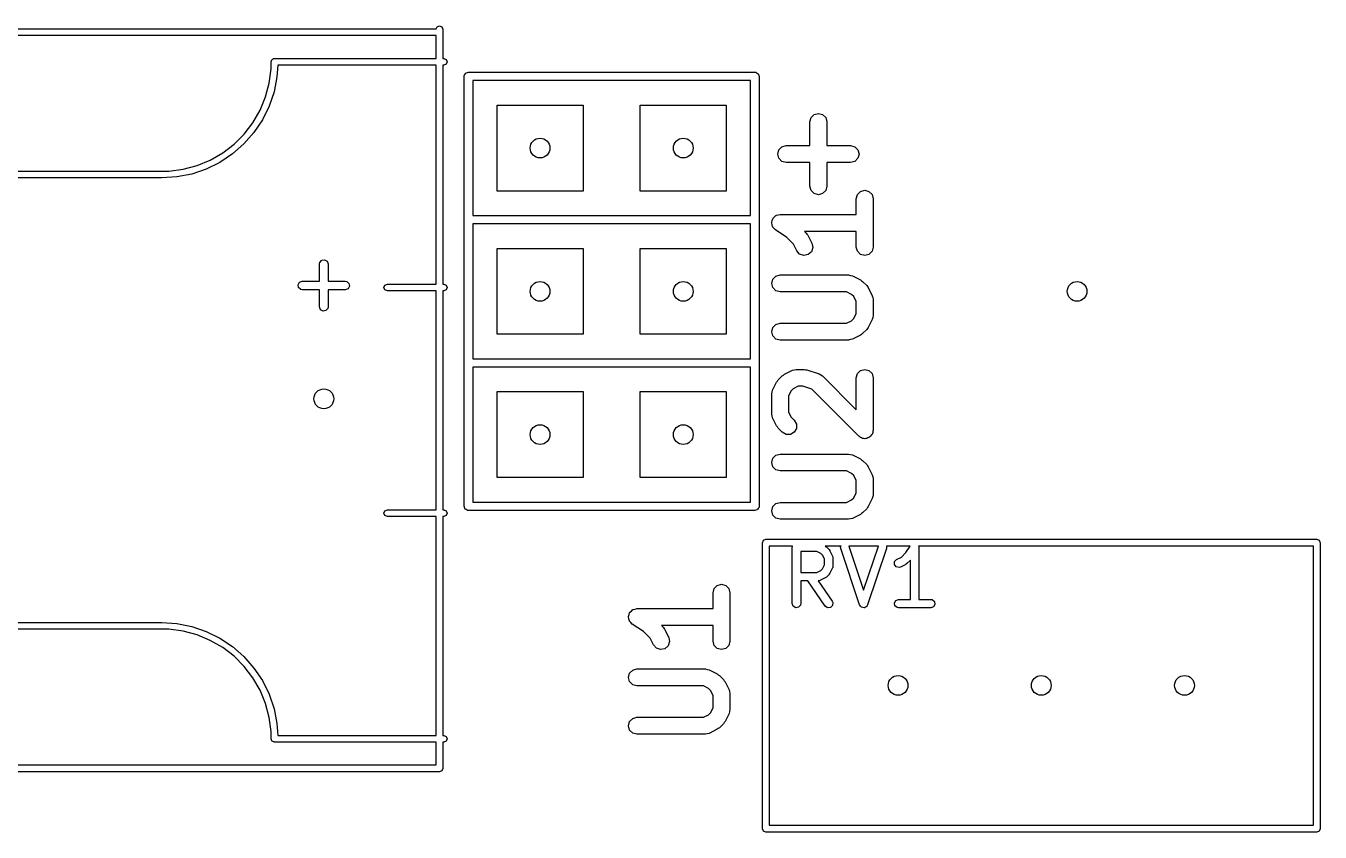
# Model space of a CAD drawing. Extents: x 0.02 to 2.37, y 0.01 to 1.59.
# Drawn here: x 1.466 to 2.37, y 1.023 to 1.585 of the extents above; entities that cross this region are included whole.
import ezdxf

# ---------------------------------------------------------------- set-up
doc = ezdxf.new("R2010")
doc.units = 0
doc.header["$MEASUREMENT"] = 0
doc.layers.add('BLACK', color=7, linetype='CONTINUOUS')

msp = doc.modelspace()

# ---------------------------------------------------------------- linework, layer by layer
at = {"layer": 'BLACK', "linetype": 'CONTINUOUS'}
for p, q in [((0.34747, 1.58327), (1.75253, 1.58327)), ((1.75253, 1.58327), (1.75305, 1.58454)), ((1.75305, 1.58454), (1.75472, 1.58524)), ((1.75472, 1.58524), (1.75639, 1.58454)), ((1.75639, 1.58454), (1.75709, 1.58287)), ((1.75709, 1.58287), (1.75709, 1.56258)), ((1.75236, 1.57854), (0.34764, 1.57854)), ((1.75236, 1.56258), (1.75236, 1.57854)), ((1.63596, 1.54529), (1.63727, 1.55521)), ((1.63727, 1.56022), (1.63772, 1.56161)), ((1.63727, 1.55521), (1.63727, 1.56022)), ((1.63772, 1.56161), (1.6379, 1.56174)), ((1.6379, 1.56174), (1.63796, 1.56189)), ((1.63796, 1.56189), (1.6383, 1.56203)), ((1.6383, 1.56203), (1.6389, 1.56247)), ((1.6389, 1.56247), (1.63935, 1.56247)), ((1.63935, 1.56247), (1.63963, 1.56258)), ((1.63963, 1.56258), (1.75236, 1.56258)), ((1.64184, 1.55786), (1.6413, 1.54963)), ((1.75236, 1.55786), (1.64184, 1.55786)), ((1.75236, 1.4051), (1.75236, 1.55786)), ((1.75709, 1.56258), (1.75774, 1.56258)), ((1.75774, 1.55786), (1.75709, 1.55786)), ((1.75709, 1.55786), (1.75709, 1.4051)), ((1.75774, 1.56258), (1.75941, 1.56189)), ((1.75941, 1.55855), (1.75774, 1.55786)), ((1.75941, 1.56189), (1.7601, 1.56022)), ((1.7601, 1.56022), (1.75941, 1.55855)), ((1.6413, 1.54963), (1.63923, 1.53923)), ((1.77205, 1.55), (1.77211, 1.55038)), ((1.77205, 1.45), (1.77205, 1.55)), ((1.77209, 1.55051), (1.77216, 1.55063)), ((1.77211, 1.55038), (1.77209, 1.55051)), ((1.77216, 1.55063), (1.77223, 1.55101)), ((1.77223, 1.55101), (1.77272, 1.5516)), ((1.77272, 1.5516), (1.7731, 1.55226)), ((1.7731, 1.55226), (1.77335, 1.55235)), ((1.77335, 1.55235), (1.77352, 1.55256)), ((1.77352, 1.55256), (1.77428, 1.55269)), ((1.77428, 1.55269), (1.775, 1.55295)), ((1.775, 1.55295), (1.975, 1.55295)), ((1.77795, 1.54705), (1.77795, 1.45295)), ((1.97205, 1.54705), (1.77795, 1.54705)), ((1.97205, 1.45295), (1.97205, 1.54705)), ((1.975, 1.55295), (1.97538, 1.55289)), ((1.97538, 1.55289), (1.97551, 1.55291)), ((1.97551, 1.55291), (1.97563, 1.55284)), ((1.97563, 1.55284), (1.97601, 1.55277)), ((1.97601, 1.55277), (1.9766, 1.55228)), ((1.9766, 1.55228), (1.97726, 1.5519)), ((1.97726, 1.5519), (1.97735, 1.55165)), ((1.97735, 1.55165), (1.97756, 1.55148)), ((1.97756, 1.55148), (1.97769, 1.55072)), ((1.97769, 1.55072), (1.97795, 1.55)), ((1.97795, 1.55), (1.97795, 1.45)), ((1.63337, 1.53562), (1.63596, 1.54529)), ((1.63923, 1.53923), (1.63582, 1.52918)), ((1.62954, 1.52637), (1.63337, 1.53562)), ((1.63582, 1.52918), (1.63113, 1.51967)), ((1.795, 1.47), (1.795, 1.53)), ((1.795, 1.53), (1.855, 1.53)), ((1.855, 1.53), (1.855, 1.47)), ((1.895, 1.47), (1.895, 1.53)), ((1.895, 1.53), (1.955, 1.53)), ((1.955, 1.53), (1.955, 1.47)), ((1.62453, 1.5177), (1.62954, 1.52637)), ((1.63113, 1.51967), (1.62523, 1.51085)), ((2.01342, 1.51829), (2.01421, 1.52124)), ((2.01342, 1.5017), (2.01342, 1.51829)), ((2.01421, 1.52124), (2.01638, 1.5234)), ((2.01638, 1.5234), (2.01933, 1.52419)), ((2.01933, 1.52419), (2.02228, 1.5234)), ((2.02228, 1.5234), (2.02444, 1.52124)), ((2.02444, 1.52124), (2.02523, 1.51829)), ((2.02523, 1.51829), (2.02523, 1.5017)), ((1.61136, 1.50267), (1.61844, 1.50975)), ((1.62523, 1.51085), (1.61824, 1.50287)), ((1.61844, 1.50975), (1.62453, 1.5177)), ((1.60341, 1.49658), (1.61136, 1.50267)), ((1.61824, 1.50287), (1.61026, 1.49588)), ((1.99172, 1.49874), (1.99388, 1.50091)), ((1.99388, 1.50091), (1.99683, 1.5017)), ((1.99683, 1.5017), (2.01342, 1.5017)), ((2.02523, 1.5017), (2.04183, 1.5017)), ((2.04183, 1.5017), (2.04478, 1.50091)), ((2.04478, 1.50091), (2.04694, 1.49874)), ((1.58549, 1.48774), (1.59474, 1.49157)), ((1.59474, 1.49157), (1.60341, 1.49658)), ((1.61026, 1.49588), (1.60144, 1.48998)), ((1.99093, 1.49579), (1.99172, 1.49874)), ((1.99172, 1.49284), (1.99093, 1.49579)), ((1.99388, 1.49068), (1.99172, 1.49284)), ((2.04694, 1.49284), (2.04478, 1.49068)), ((2.04694, 1.49874), (2.04773, 1.49579)), ((2.04773, 1.49579), (2.04694, 1.49284)), ((1.16719, 1.48384), (1.56089, 1.48384)), ((1.56089, 1.48384), (1.5659, 1.48384)), ((1.5659, 1.48384), (1.57582, 1.48515)), ((1.57582, 1.48515), (1.58549, 1.48774)), ((1.59193, 1.48529), (1.58188, 1.48188)), ((1.60144, 1.48998), (1.59193, 1.48529)), ((1.99683, 1.48989), (1.99388, 1.49068)), ((2.01342, 1.48989), (1.99683, 1.48989)), ((2.01342, 1.47329), (2.01342, 1.48989)), ((2.04183, 1.48989), (2.02523, 1.48989)), ((2.02523, 1.48989), (2.02523, 1.47329)), ((2.04478, 1.49068), (2.04183, 1.48989)), ((1.56089, 1.47912), (1.16719, 1.47912)), ((1.57148, 1.47981), (1.56089, 1.47912)), ((1.58188, 1.48188), (1.57148, 1.47981)), ((2.01421, 1.47034), (2.01342, 1.47329)), ((2.02523, 1.47329), (2.02444, 1.47034)), ((1.855, 1.47), (1.795, 1.47)), ((1.955, 1.47), (1.895, 1.47)), ((2.01638, 1.46818), (2.01421, 1.47034)), ((2.01933, 1.46739), (2.01638, 1.46818)), ((2.02228, 1.46818), (2.01933, 1.46739)), ((2.02444, 1.47034), (2.02228, 1.46818)), ((2.0458, 1.46463), (2.04659, 1.46758)), ((2.0458, 1.45366), (2.0458, 1.46463)), ((2.04659, 1.46758), (2.04875, 1.46975)), ((2.04875, 1.46975), (2.05171, 1.47054)), ((2.05171, 1.47054), (2.05466, 1.46975)), ((2.05466, 1.46975), (2.05682, 1.46758)), ((2.05682, 1.46758), (2.05761, 1.46463)), ((2.05761, 1.46463), (2.05761, 1.43089)), ((1.77205, 1.35), (1.77205, 1.45)), ((1.77795, 1.45295), (1.97205, 1.45295)), ((1.77795, 1.44705), (1.77795, 1.35295)), ((1.97205, 1.44705), (1.77795, 1.44705)), ((1.97205, 1.35295), (1.97205, 1.44705)), ((1.97795, 1.45), (1.97795, 1.35)), ((1.98675, 1.44776), (1.9868, 1.44795)), ((1.98709, 1.44646), (1.98675, 1.44776)), ((1.98676, 1.44814), (1.98719, 1.44941)), ((1.9868, 1.44795), (1.98676, 1.44814)), ((1.98736, 1.44514), (1.98709, 1.44646)), ((1.98719, 1.44941), (1.98754, 1.45071)), ((1.98754, 1.45071), (1.98767, 1.45085)), ((1.98767, 1.45085), (1.98774, 1.45103)), ((1.98774, 1.45103), (1.98875, 1.45192)), ((1.98875, 1.45192), (1.9897, 1.45287)), ((1.9897, 1.45287), (1.98989, 1.45292)), ((1.98989, 1.45292), (1.99003, 1.45305)), ((1.99003, 1.45305), (1.99135, 1.45332)), ((1.99135, 1.45332), (1.99265, 1.45366)), ((1.99265, 1.45366), (2.0458, 1.45366)), ((1.98749, 1.445), (1.98736, 1.44514)), ((1.98754, 1.44481), (1.98749, 1.445)), ((1.98849, 1.44386), (1.98754, 1.44481)), ((1.98937, 1.44285), (1.98849, 1.44386)), ((1.99732, 1.43755), (1.98937, 1.44285)), ((2.00186, 1.43301), (1.99732, 1.43755)), ((2.0458, 1.44185), (2.00972, 1.44185)), ((2.00972, 1.44185), (2.01089, 1.44069)), ((2.01089, 1.44069), (2.01136, 1.43986)), ((2.01136, 1.43986), (2.01199, 1.43915)), ((2.01199, 1.43915), (2.01481, 1.43353)), ((2.0458, 1.43089), (2.0458, 1.44185)), ((1.795, 1.37), (1.795, 1.43)), ((1.795, 1.43), (1.855, 1.43)), ((1.855, 1.43), (1.855, 1.37)), ((1.895, 1.37), (1.895, 1.43)), ((1.895, 1.43), (1.955, 1.43)), ((1.955, 1.43), (1.955, 1.37)), ((2.00424, 1.42825), (2.00186, 1.43301)), ((2.00627, 1.42596), (2.00424, 1.42825)), ((2.01542, 1.43053), (2.01445, 1.42763)), ((2.01481, 1.43353), (2.01542, 1.43053)), ((2.04659, 1.42793), (2.0458, 1.43089)), ((2.04875, 1.42577), (2.04659, 1.42793)), ((2.05682, 1.42793), (2.05466, 1.42577)), ((2.05761, 1.43089), (2.05682, 1.42793)), ((1.67105, 1.41909), (1.67123, 1.4201)), ((1.67105, 1.40704), (1.67105, 1.41909)), ((1.67123, 1.4201), (1.67252, 1.42165)), ((1.67252, 1.42165), (1.67451, 1.422)), ((1.67451, 1.422), (1.67626, 1.42099)), ((1.67626, 1.42099), (1.67695, 1.41909)), ((1.67695, 1.41909), (1.67695, 1.40704)), ((2.00917, 1.42499), (2.00627, 1.42596)), ((2.01216, 1.4256), (2.00917, 1.42499)), ((2.01445, 1.42763), (2.01216, 1.4256)), ((2.05171, 1.42498), (2.04875, 1.42577)), ((2.05466, 1.42577), (2.05171, 1.42498)), ((1.98754, 1.40853), (1.9897, 1.41069)), ((1.9897, 1.41069), (1.99265, 1.41148)), ((1.99265, 1.41148), (2.04046, 1.41148)), ((2.04046, 1.41148), (2.04177, 1.41113)), ((2.04177, 1.41113), (2.0431, 1.41086)), ((2.0431, 1.41086), (2.04872, 1.40805)), ((1.65609, 1.4046), (1.6571, 1.40635)), ((1.65644, 1.40262), (1.65609, 1.4046)), ((1.65799, 1.40132), (1.65644, 1.40262)), ((1.6571, 1.40635), (1.659, 1.40704)), ((1.659, 1.40114), (1.65799, 1.40132)), ((1.659, 1.40704), (1.67105, 1.40704)), ((1.67105, 1.40114), (1.659, 1.40114)), ((1.67105, 1.38909), (1.67105, 1.40114)), ((1.67695, 1.40704), (1.689, 1.40704)), ((1.689, 1.40114), (1.67695, 1.40114)), ((1.67695, 1.40114), (1.67695, 1.38909)), ((1.689, 1.40704), (1.69001, 1.40687)), ((1.6909, 1.40183), (1.689, 1.40114)), ((1.69001, 1.40687), (1.69156, 1.40557)), ((1.69191, 1.40358), (1.6909, 1.40183)), ((1.69156, 1.40557), (1.69191, 1.40358)), ((1.71601, 1.40274), (1.7167, 1.40441)), ((1.7167, 1.40107), (1.71601, 1.40274)), ((1.7167, 1.40441), (1.71837, 1.4051)), ((1.71837, 1.40038), (1.7167, 1.40107)), ((1.71837, 1.4051), (1.75236, 1.4051)), ((1.75709, 1.4051), (1.75774, 1.4051)), ((1.75774, 1.4051), (1.75941, 1.40441)), ((1.75941, 1.40107), (1.75774, 1.40038)), ((1.75941, 1.40441), (1.7601, 1.40274)), ((1.7601, 1.40274), (1.75941, 1.40107)), ((1.98675, 1.40558), (1.98754, 1.40853)), ((1.98754, 1.40262), (1.98675, 1.40558)), ((1.9897, 1.40046), (1.98754, 1.40262)), ((2.04872, 1.40805), (2.04943, 1.40742)), ((2.04943, 1.40742), (2.05026, 1.40694)), ((2.05026, 1.40694), (2.05307, 1.40413)), ((2.05307, 1.40413), (2.05354, 1.40331)), ((2.05354, 1.40331), (2.05418, 1.40259)), ((2.05418, 1.40259), (2.05699, 1.39697)), ((1.75236, 1.40038), (1.71837, 1.40038)), ((1.75236, 1.24762), (1.75236, 1.40038)), ((1.75774, 1.40038), (1.75709, 1.40038)), ((1.75709, 1.40038), (1.75709, 1.24762)), ((1.99265, 1.39967), (1.9897, 1.40046)), ((2.03906, 1.39967), (1.99265, 1.39967)), ((2.04258, 1.39791), (2.03906, 1.39967)), ((2.04404, 1.39645), (2.04258, 1.39791)), ((2.0458, 1.39293), (2.04404, 1.39645)), ((2.0458, 1.38447), (2.0458, 1.39293)), ((2.05699, 1.39697), (2.05726, 1.39564)), ((2.05726, 1.39564), (2.05761, 1.39433)), ((2.05761, 1.39433), (2.05761, 1.38308)), ((1.67174, 1.3872), (1.67105, 1.38909)), ((1.67349, 1.38619), (1.67174, 1.3872)), ((1.67548, 1.38654), (1.67349, 1.38619)), ((1.67677, 1.38808), (1.67548, 1.38654)), ((1.67695, 1.38909), (1.67677, 1.38808)), ((2.04404, 1.38095), (2.0458, 1.38447)), ((2.05761, 1.38308), (2.05726, 1.38177)), ((1.98675, 1.37183), (1.98754, 1.37478)), ((1.98754, 1.37478), (1.9897, 1.37695)), ((1.9897, 1.37695), (1.99265, 1.37774)), ((1.99265, 1.37774), (2.03906, 1.37774)), ((2.03906, 1.37774), (2.04258, 1.3795)), ((2.04258, 1.3795), (2.04404, 1.38095)), ((2.05354, 1.3741), (2.05307, 1.37328)), ((2.05418, 1.37481), (2.05354, 1.3741)), ((2.05699, 1.38044), (2.05418, 1.37481)), ((2.05726, 1.38177), (2.05699, 1.38044)), ((1.855, 1.37), (1.795, 1.37)), ((1.955, 1.37), (1.895, 1.37)), ((1.98754, 1.36888), (1.98675, 1.37183)), ((1.9897, 1.36672), (1.98754, 1.36888)), ((1.99265, 1.36593), (1.9897, 1.36672)), ((2.04046, 1.36593), (1.99265, 1.36593)), ((2.04177, 1.36628), (2.04046, 1.36593)), ((2.0431, 1.36655), (2.04177, 1.36628)), ((2.04872, 1.36936), (2.0431, 1.36655)), ((2.04943, 1.36999), (2.04872, 1.36936)), ((2.05026, 1.37047), (2.04943, 1.36999)), ((2.05307, 1.37328), (2.05026, 1.37047)), ((1.77205, 1.25), (1.77205, 1.35)), ((1.77795, 1.35295), (1.97205, 1.35295)), ((1.77795, 1.34705), (1.77795, 1.25295)), ((1.97205, 1.34705), (1.77795, 1.34705)), ((1.97205, 1.25295), (1.97205, 1.34705)), ((1.97795, 1.35), (1.97795, 1.25)), ((1.99081, 1.33736), (1.99129, 1.33818)), ((1.99129, 1.33818), (1.9941, 1.341)), ((1.9941, 1.341), (1.99492, 1.34147)), ((1.99492, 1.34147), (1.99563, 1.3421)), ((1.99563, 1.3421), (2.00126, 1.34491)), ((2.00126, 1.34491), (2.00259, 1.34519)), ((2.00259, 1.34519), (2.0039, 1.34554)), ((2.0039, 1.34554), (2.00952, 1.34554)), ((2.00952, 1.34554), (2.01044, 1.34529)), ((2.01044, 1.34529), (2.01139, 1.34523)), ((2.01139, 1.34523), (2.01983, 1.34242)), ((2.01983, 1.34242), (2.02096, 1.34167)), ((2.02096, 1.34167), (2.02214, 1.341)), ((2.02214, 1.341), (2.0458, 1.31733)), ((2.0458, 1.33963), (2.04659, 1.34258)), ((2.0458, 1.31733), (2.0458, 1.33963)), ((2.04659, 1.34258), (2.04875, 1.34475)), ((2.04875, 1.34475), (2.05171, 1.34554)), ((2.05171, 1.34554), (2.05466, 1.34475)), ((2.05466, 1.34475), (2.05682, 1.34258)), ((2.05682, 1.34258), (2.05761, 1.33963)), ((2.05761, 1.33963), (2.05761, 1.30307)), ((1.795, 1.27), (1.795, 1.33)), ((1.795, 1.33), (1.855, 1.33)), ((1.855, 1.33), (1.855, 1.27)), ((1.895, 1.27), (1.895, 1.33)), ((1.895, 1.33), (1.955, 1.33)), ((1.955, 1.33), (1.955, 1.27)), ((1.98675, 1.32838), (1.9871, 1.32969)), ((1.9871, 1.32969), (1.98737, 1.33102)), ((1.98737, 1.33102), (1.99018, 1.33665)), ((1.99018, 1.33665), (1.99081, 1.33736)), ((2.00032, 1.33051), (1.99856, 1.32699)), ((2.00177, 1.33197), (2.00032, 1.33051)), ((2.00529, 1.33373), (2.00177, 1.33197)), ((2.00857, 1.33373), (2.00529, 1.33373)), ((2.01477, 1.33166), (2.00857, 1.33373)), ((2.04753, 1.2989), (2.01477, 1.33166)), ((1.98675, 1.31432), (1.98675, 1.32838)), ((1.99856, 1.32699), (1.99856, 1.31572)), ((1.9871, 1.31301), (1.98675, 1.31432)), ((1.98737, 1.31168), (1.9871, 1.31301)), ((1.99018, 1.30606), (1.98737, 1.31168)), ((1.99856, 1.31572), (2.00032, 1.3122)), ((2.00032, 1.3122), (2.00245, 1.31006)), ((1.99081, 1.30535), (1.99018, 1.30606)), ((1.99129, 1.30452), (1.99081, 1.30535)), ((1.9941, 1.30171), (1.99129, 1.30452)), ((1.99675, 1.30018), (1.9941, 1.30171)), ((2.00245, 1.30171), (1.9998, 1.30018)), ((2.00245, 1.31006), (2.00398, 1.30741)), ((2.00398, 1.30436), (2.00245, 1.30171)), ((2.00398, 1.30741), (2.00398, 1.30436)), ((2.05741, 1.30155), (2.05702, 1.30087)), ((2.05761, 1.30307), (2.05741, 1.30232)), ((2.05741, 1.30232), (2.05741, 1.30155)), ((1.9998, 1.30018), (1.99675, 1.30018)), ((2.0482, 1.29851), (2.04753, 1.2989)), ((2.04875, 1.29796), (2.0482, 1.29851)), ((2.0495, 1.29776), (2.04875, 1.29796)), ((2.05018, 1.29737), (2.0495, 1.29776)), ((2.05095, 1.29737), (2.05018, 1.29737)), ((2.05171, 1.29717), (2.05095, 1.29737)), ((2.05246, 1.29737), (2.05171, 1.29717)), ((2.05323, 1.29737), (2.05246, 1.29737)), ((2.05391, 1.29776), (2.05323, 1.29737)), ((2.05466, 1.29796), (2.05391, 1.29776)), ((2.05521, 1.29851), (2.05466, 1.29796)), ((2.05588, 1.2989), (2.05521, 1.29851)), ((2.05627, 1.29957), (2.05588, 1.2989)), ((2.05682, 1.30012), (2.05627, 1.29957)), ((2.05702, 1.30087), (2.05682, 1.30012)), ((1.98675, 1.28058), (1.98754, 1.28353)), ((1.98754, 1.28353), (1.9897, 1.28569)), ((1.9897, 1.28569), (1.99265, 1.28648)), ((1.99265, 1.28648), (2.04046, 1.28648)), ((2.04046, 1.28648), (2.04177, 1.28613)), ((2.04177, 1.28613), (2.0431, 1.28586)), ((2.0431, 1.28586), (2.04872, 1.28305)), ((1.98754, 1.27762), (1.98675, 1.28058)), ((1.9897, 1.27546), (1.98754, 1.27762)), ((1.99265, 1.27467), (1.9897, 1.27546)), ((2.03906, 1.27467), (1.99265, 1.27467)), ((2.04258, 1.27291), (2.03906, 1.27467)), ((2.04872, 1.28305), (2.04943, 1.28242)), ((2.04943, 1.28242), (2.05026, 1.28194)), ((2.05026, 1.28194), (2.05307, 1.27913)), ((2.05307, 1.27913), (2.05354, 1.27831)), ((2.05354, 1.27831), (2.05418, 1.27759)), ((2.05418, 1.27759), (2.05699, 1.27197)), ((1.855, 1.27), (1.795, 1.27)), ((1.955, 1.27), (1.895, 1.27)), ((2.04404, 1.27145), (2.04258, 1.27291)), ((2.0458, 1.26793), (2.04404, 1.27145)), ((2.0458, 1.25947), (2.0458, 1.26793)), ((2.05699, 1.27197), (2.05726, 1.27064)), ((2.05726, 1.27064), (2.05761, 1.26933)), ((2.05761, 1.26933), (2.05761, 1.25808)), ((2.04404, 1.25595), (2.0458, 1.25947)), ((2.05726, 1.25677), (2.05699, 1.25544)), ((2.05761, 1.25808), (2.05726, 1.25677)), ((1.7167, 1.24693), (1.71837, 1.24762)), ((1.71837, 1.24762), (1.75236, 1.24762)), ((1.75709, 1.24762), (1.75774, 1.24762)), ((1.75774, 1.24762), (1.75941, 1.24693)), ((1.77231, 1.24928), (1.77205, 1.25)), ((1.77244, 1.24852), (1.77231, 1.24928)), ((1.77265, 1.24835), (1.77244, 1.24852)), ((1.77274, 1.2481), (1.77265, 1.24835)), ((1.7734, 1.24772), (1.77274, 1.2481)), ((1.77399, 1.24723), (1.7734, 1.24772)), ((1.77437, 1.24716), (1.77399, 1.24723)), ((1.77449, 1.24709), (1.77437, 1.24716)), ((1.77795, 1.25295), (1.97205, 1.25295)), ((1.97572, 1.24731), (1.975, 1.24705)), ((1.97648, 1.24744), (1.97572, 1.24731)), ((1.97665, 1.24765), (1.97648, 1.24744)), ((1.9769, 1.24774), (1.97665, 1.24765)), ((1.97728, 1.2484), (1.9769, 1.24774)), ((1.97777, 1.24899), (1.97728, 1.2484)), ((1.97784, 1.24937), (1.97777, 1.24899)), ((1.97791, 1.24949), (1.97784, 1.24937)), ((1.97795, 1.25), (1.97789, 1.24962)), ((1.97789, 1.24962), (1.97791, 1.24949)), ((1.98675, 1.24683), (1.98754, 1.24978)), ((1.98754, 1.24978), (1.9897, 1.25195)), ((1.9897, 1.25195), (1.99265, 1.25274)), ((1.99265, 1.25274), (2.03906, 1.25274)), ((2.03906, 1.25274), (2.04258, 1.2545)), ((2.04258, 1.2545), (2.04404, 1.25595)), ((2.05307, 1.24828), (2.05026, 1.24547)), ((2.05354, 1.2491), (2.05307, 1.24828)), ((2.05418, 1.24981), (2.05354, 1.2491)), ((2.05699, 1.25544), (2.05418, 1.24981)), ((1.71601, 1.24526), (1.7167, 1.24693)), ((1.7167, 1.24359), (1.71601, 1.24526)), ((1.71837, 1.2429), (1.7167, 1.24359)), ((1.75236, 1.2429), (1.71837, 1.2429)), ((1.75236, 1.09014), (1.75236, 1.2429)), ((1.75774, 1.2429), (1.75709, 1.2429)), ((1.75709, 1.2429), (1.75709, 1.09014)), ((1.75941, 1.24359), (1.75774, 1.2429)), ((1.75941, 1.24693), (1.7601, 1.24526)), ((1.7601, 1.24526), (1.75941, 1.24359)), ((1.77462, 1.24711), (1.77449, 1.24709)), ((1.775, 1.24705), (1.77462, 1.24711)), ((1.975, 1.24705), (1.775, 1.24705)), ((1.98754, 1.24388), (1.98675, 1.24683)), ((1.9897, 1.24172), (1.98754, 1.24388)), ((1.99265, 1.24093), (1.9897, 1.24172)), ((2.04046, 1.24093), (1.99265, 1.24093)), ((2.04177, 1.24128), (2.04046, 1.24093)), ((2.0431, 1.24155), (2.04177, 1.24128)), ((2.04872, 1.24436), (2.0431, 1.24155)), ((2.04943, 1.24499), (2.04872, 1.24436)), ((2.05026, 1.24547), (2.04943, 1.24499)), ((1.98031, 1.22461), (1.98101, 1.22628)), ((1.98031, 1.025), (1.98031, 1.22461)), ((1.98101, 1.22628), (1.98268, 1.22697)), ((1.98268, 1.22697), (2.36732, 1.22697)), ((2.00125, 1.22224), (1.98504, 1.22224)), ((1.98504, 1.22224), (1.98504, 1.02736)), ((2.00112, 1.22146), (2.00118, 1.22185)), ((2.00112, 1.18209), (2.00112, 1.22146)), ((2.00116, 1.22198), (2.00123, 1.22209)), ((2.00118, 1.22185), (2.00116, 1.22198)), ((2.00123, 1.22209), (2.00125, 1.22224)), ((2.03514, 1.22224), (2.02411, 1.22224)), ((2.02411, 1.22224), (2.02414, 1.22223)), ((2.02414, 1.22223), (2.02485, 1.2217)), ((2.02485, 1.2217), (2.0249, 1.22168)), ((2.0249, 1.22168), (2.02678, 1.2198)), ((2.03486, 1.22154), (2.03514, 1.22224)), ((2.03501, 1.22053), (2.03486, 1.22154)), ((2.04814, 1.18116), (2.03501, 1.22053)), ((2.04067, 1.22224), (2.05094, 1.19143)), ((2.06121, 1.22224), (2.04067, 1.22224)), ((2.05094, 1.19143), (2.06121, 1.22224)), ((2.06686, 1.22053), (2.05374, 1.18116)), ((2.08353, 1.22224), (2.06682, 1.22224)), ((2.06682, 1.22224), (2.06686, 1.22053)), ((2.08051, 1.21772), (2.08353, 1.22224)), ((2.08927, 1.22224), (2.08949, 1.22179)), ((2.36496, 1.22224), (2.08927, 1.22224)), ((2.08949, 1.22179), (2.08945, 1.22162)), ((2.08945, 1.22162), (2.08951, 1.22146)), ((2.08951, 1.22146), (2.08951, 1.18505)), ((2.36496, 1.02736), (2.36496, 1.22224)), ((2.36732, 1.22697), (2.36899, 1.22628)), ((2.36899, 1.22628), (2.36969, 1.22461)), ((2.36969, 1.22461), (2.36969, 1.025)), ((2.01837, 1.21851), (2.00702, 1.21851)), ((2.00702, 1.21851), (2.00702, 1.20379)), ((2.02107, 1.21716), (2.01837, 1.21851)), ((2.02226, 1.21597), (2.02107, 1.21716)), ((2.02361, 1.21327), (2.02226, 1.21597)), ((2.02361, 1.20904), (2.02361, 1.21327)), ((2.02678, 1.2198), (2.02728, 1.21908)), ((2.02728, 1.21908), (2.02733, 1.21903)), ((2.02733, 1.21903), (2.02921, 1.21529)), ((2.02921, 1.21529), (2.0295, 1.2143)), ((2.0295, 1.2143), (2.02946, 1.21413)), ((2.02946, 1.21413), (2.02952, 1.21396)), ((2.02952, 1.21396), (2.02952, 1.20834)), ((2.07248, 1.20937), (2.0726, 1.21139)), ((2.0726, 1.21139), (2.07399, 1.21286)), ((2.07399, 1.21286), (2.07731, 1.21452)), ((2.07731, 1.21452), (2.08051, 1.21772)), ((2.08361, 1.21246), (2.08115, 1.21)), ((2.08361, 1.18505), (2.08361, 1.21246)), ((2.00702, 1.20379), (2.01837, 1.20379)), ((2.01837, 1.20379), (2.02107, 1.20514)), ((2.02107, 1.20514), (2.02226, 1.20634)), ((2.02226, 1.20634), (2.02361, 1.20904)), ((2.02678, 1.2025), (2.0249, 1.20063)), ((2.02681, 1.20256), (2.02678, 1.2025)), ((2.02733, 1.20327), (2.02681, 1.20256)), ((2.02921, 1.20702), (2.02733, 1.20327)), ((2.02923, 1.2072), (2.02921, 1.20702)), ((2.02934, 1.20733), (2.02923, 1.2072)), ((2.02952, 1.20834), (2.02934, 1.20733)), ((2.07368, 1.20775), (2.07248, 1.20937)), ((2.07565, 1.20728), (2.07368, 1.20775)), ((2.07663, 1.20757), (2.07565, 1.20728)), ((2.08038, 1.20945), (2.07663, 1.20757)), ((2.08042, 1.2095), (2.08038, 1.20945)), ((2.08115, 1.21), (2.08042, 1.2095)), ((1.94659, 1.19258), (1.94875, 1.19475)), ((1.94875, 1.19475), (1.95171, 1.19554)), ((1.95171, 1.19554), (1.95466, 1.19475)), ((1.95466, 1.19475), (1.95682, 1.19258)), ((2.0119, 1.19789), (2.00702, 1.19789)), ((2.00702, 1.19789), (2.00702, 1.18209)), ((2.02415, 1.1804), (2.0119, 1.19789)), ((2.01923, 1.19795), (2.0191, 1.1979)), ((2.0191, 1.1979), (2.02898, 1.18379)), ((2.0194, 1.19791), (2.01923, 1.19795)), ((2.02039, 1.1982), (2.0194, 1.19791)), ((2.02414, 1.20008), (2.02039, 1.1982)), ((2.02418, 1.20012), (2.02414, 1.20008)), ((2.0249, 1.20063), (2.02418, 1.20012)), ((1.9458, 1.18963), (1.94659, 1.19258)), ((1.9458, 1.17866), (1.9458, 1.18963)), ((1.95682, 1.19258), (1.95761, 1.18963)), ((1.95761, 1.18963), (1.95761, 1.15589)), ((2.0724, 1.18261), (2.07341, 1.18436)), ((2.07341, 1.18436), (2.07531, 1.18505)), ((2.07531, 1.18505), (2.08361, 1.18505)), ((2.08951, 1.18505), (2.09781, 1.18505)), ((2.09781, 1.18505), (2.09882, 1.18487)), ((2.09882, 1.18487), (2.10036, 1.18357)), ((1.88719, 1.17441), (1.88754, 1.17571)), ((1.88754, 1.17571), (1.88767, 1.17585)), ((1.88767, 1.17585), (1.88774, 1.17603)), ((1.88774, 1.17603), (1.88875, 1.17692)), ((1.88875, 1.17692), (1.8897, 1.17787)), ((1.8897, 1.17787), (1.88989, 1.17792)), ((1.88989, 1.17792), (1.89003, 1.17805)), ((1.89003, 1.17805), (1.89135, 1.17832)), ((1.89135, 1.17832), (1.89265, 1.17866)), ((1.89265, 1.17866), (1.9458, 1.17866)), ((2.00181, 1.1802), (2.00112, 1.18209)), ((2.00356, 1.17919), (2.00181, 1.1802)), ((2.00554, 1.17954), (2.00356, 1.17919)), ((2.00684, 1.18108), (2.00554, 1.17954)), ((2.00702, 1.18209), (2.00684, 1.18108)), ((2.0258, 1.17924), (2.02415, 1.1804)), ((2.02781, 1.17942), (2.0258, 1.17924)), ((2.02924, 1.18085), (2.02781, 1.17942)), ((2.02898, 1.18379), (2.02942, 1.18286)), ((2.02942, 1.18286), (2.02924, 1.18085)), ((2.04819, 1.18109), (2.04814, 1.18116)), ((2.04819, 1.18101), (2.04819, 1.18109)), ((2.04881, 1.18031), (2.04819, 1.18101)), ((2.04939, 1.17958), (2.04881, 1.18031)), ((2.04947, 1.17956), (2.04939, 1.17958)), ((2.04953, 1.1795), (2.04947, 1.17956)), ((2.05046, 1.17936), (2.04953, 1.1795)), ((2.05137, 1.17917), (2.05046, 1.17936)), ((2.05145, 1.17921), (2.05137, 1.17917)), ((2.05153, 1.1792), (2.05145, 1.17921)), ((2.05233, 1.17969), (2.05153, 1.1792)), ((2.05315, 1.18013), (2.05233, 1.17969)), ((2.05318, 1.18021), (2.05315, 1.18013)), ((2.05325, 1.18026), (2.05318, 1.18021)), ((2.05374, 1.18116), (2.05325, 1.18026)), ((2.07275, 1.18062), (2.0724, 1.18261)), ((2.0743, 1.17932), (2.07275, 1.18062)), ((2.07531, 1.17914), (2.0743, 1.17932)), ((2.09781, 1.17914), (2.07531, 1.17914)), ((2.0997, 1.17983), (2.09781, 1.17914)), ((2.10071, 1.18158), (2.0997, 1.17983)), ((2.10036, 1.18357), (2.10071, 1.18158)), ((1.16719, 1.16888), (1.56089, 1.16888)), ((1.56089, 1.16888), (1.57148, 1.16819)), ((1.57148, 1.16819), (1.58188, 1.16612)), ((1.58188, 1.16612), (1.59193, 1.16271)), ((1.88675, 1.17276), (1.8868, 1.17295)), ((1.88709, 1.17146), (1.88675, 1.17276)), ((1.88676, 1.17314), (1.88719, 1.17441)), ((1.8868, 1.17295), (1.88676, 1.17314)), ((1.88736, 1.17014), (1.88709, 1.17146)), ((1.88749, 1.16999), (1.88736, 1.17014)), ((1.88754, 1.16981), (1.88749, 1.16999)), ((1.88849, 1.16886), (1.88754, 1.16981)), ((1.88937, 1.16785), (1.88849, 1.16886)), ((1.89732, 1.16255), (1.88937, 1.16785)), ((1.9458, 1.16685), (1.90972, 1.16685)), ((1.90972, 1.16685), (1.91089, 1.16569)), ((1.9458, 1.15589), (1.9458, 1.16685)), ((1.56089, 1.16416), (1.16719, 1.16416)), ((1.5659, 1.16416), (1.56089, 1.16416)), ((1.57582, 1.16285), (1.5659, 1.16416)), ((1.58549, 1.16026), (1.57582, 1.16285)), ((1.59474, 1.15643), (1.58549, 1.16026)), ((1.59193, 1.16271), (1.60144, 1.15802)), ((1.60144, 1.15802), (1.61026, 1.15212)), ((1.90186, 1.15801), (1.89732, 1.16255)), ((1.90424, 1.15325), (1.90186, 1.15801)), ((1.91089, 1.16569), (1.91136, 1.16486)), ((1.91136, 1.16486), (1.91199, 1.16415)), ((1.91199, 1.16415), (1.91481, 1.15853)), ((1.91481, 1.15853), (1.91542, 1.15553)), ((1.60341, 1.15142), (1.59474, 1.15643)), ((1.61136, 1.14533), (1.60341, 1.15142)), ((1.61026, 1.15212), (1.61824, 1.14513)), ((1.90627, 1.15096), (1.90424, 1.15325)), ((1.90917, 1.14999), (1.90627, 1.15096)), ((1.91216, 1.1506), (1.90917, 1.14999)), ((1.91445, 1.15263), (1.91216, 1.1506)), ((1.91542, 1.15553), (1.91445, 1.15263)), ((1.94659, 1.15293), (1.9458, 1.15589)), ((1.94875, 1.15077), (1.94659, 1.15293)), ((1.95171, 1.14998), (1.94875, 1.15077)), ((1.95466, 1.15077), (1.95171, 1.14998)), ((1.95682, 1.15293), (1.95466, 1.15077)), ((1.95761, 1.15589), (1.95682, 1.15293)), ((1.61844, 1.13825), (1.61136, 1.14533)), ((1.61824, 1.14513), (1.62523, 1.13715)), ((1.62453, 1.1303), (1.61844, 1.13825)), ((1.62954, 1.12163), (1.62453, 1.1303)), ((1.62523, 1.13715), (1.63113, 1.12833)), ((1.88675, 1.13058), (1.88754, 1.13353)), ((1.88754, 1.12762), (1.88675, 1.13058)), ((1.88754, 1.13353), (1.8897, 1.13569)), ((1.8897, 1.13569), (1.89265, 1.13648)), ((1.89265, 1.13648), (1.94046, 1.13648)), ((1.94046, 1.13648), (1.94177, 1.13613)), ((1.94177, 1.13613), (1.9431, 1.13586)), ((1.9431, 1.13586), (1.94872, 1.13305)), ((1.94872, 1.13305), (1.94943, 1.13242)), ((1.94943, 1.13242), (1.95026, 1.13194)), ((1.95026, 1.13194), (1.95307, 1.12913)), ((1.63337, 1.11238), (1.62954, 1.12163)), ((1.63113, 1.12833), (1.63582, 1.11882)), ((1.8897, 1.12546), (1.88754, 1.12762)), ((1.89265, 1.12467), (1.8897, 1.12546)), ((1.93906, 1.12467), (1.89265, 1.12467)), ((1.94258, 1.12291), (1.93906, 1.12467)), ((1.94404, 1.12145), (1.94258, 1.12291)), ((1.9458, 1.11793), (1.94404, 1.12145)), ((1.95307, 1.12913), (1.95354, 1.1283)), ((1.95354, 1.1283), (1.95418, 1.12759)), ((1.95418, 1.12759), (1.95699, 1.12197)), ((1.95699, 1.12197), (1.95726, 1.12064)), ((1.95726, 1.12064), (1.95761, 1.11933)), ((1.63596, 1.10271), (1.63337, 1.11238)), ((1.63582, 1.11882), (1.63923, 1.10877)), ((1.9458, 1.10947), (1.9458, 1.11793)), ((1.95761, 1.11933), (1.95761, 1.10808)), ((1.63727, 1.09279), (1.63596, 1.10271)), ((1.63923, 1.10877), (1.6413, 1.09837)), ((1.8897, 1.10195), (1.89265, 1.10274)), ((1.89265, 1.10274), (1.93906, 1.10274)), ((1.93906, 1.10274), (1.94258, 1.1045)), ((1.94258, 1.1045), (1.94404, 1.10595)), ((1.94404, 1.10595), (1.9458, 1.10947)), ((1.95699, 1.10544), (1.95418, 1.09981)), ((1.95726, 1.10677), (1.95699, 1.10544)), ((1.95761, 1.10808), (1.95726, 1.10677)), ((1.6413, 1.09837), (1.64184, 1.09014)), ((1.88675, 1.09683), (1.88754, 1.09978)), ((1.88754, 1.09388), (1.88675, 1.09683)), ((1.88754, 1.09978), (1.8897, 1.10195)), ((1.8897, 1.09172), (1.88754, 1.09388)), ((1.94872, 1.09436), (1.9431, 1.09155)), ((1.94943, 1.09499), (1.94872, 1.09436)), ((1.95026, 1.09547), (1.94943, 1.09499)), ((1.95307, 1.09828), (1.95026, 1.09547)), ((1.95354, 1.0991), (1.95307, 1.09828)), ((1.95418, 1.09981), (1.95354, 1.0991)), ((1.63727, 1.08778), (1.63727, 1.09279)), ((1.63772, 1.08639), (1.63727, 1.08778)), ((1.6379, 1.08626), (1.63772, 1.08639)), ((1.63796, 1.08611), (1.6379, 1.08626)), ((1.6383, 1.08597), (1.63796, 1.08611)), ((1.6389, 1.08553), (1.6383, 1.08597)), ((1.63935, 1.08553), (1.6389, 1.08553)), ((1.63963, 1.08542), (1.63935, 1.08553)), ((1.75236, 1.08542), (1.63963, 1.08542)), ((1.64184, 1.09014), (1.75236, 1.09014)), ((1.75236, 1.06949), (1.75236, 1.08542)), ((1.75709, 1.09014), (1.75774, 1.09014)), ((1.75774, 1.08542), (1.75709, 1.08542)), ((1.75709, 1.08542), (1.75709, 1.06713)), ((1.75774, 1.09014), (1.75941, 1.08945)), ((1.75941, 1.08611), (1.75774, 1.08542)), ((1.75941, 1.08945), (1.7601, 1.08778)), ((1.7601, 1.08778), (1.75941, 1.08611)), ((1.89265, 1.09093), (1.8897, 1.09172)), ((1.94046, 1.09093), (1.89265, 1.09093)), ((1.94177, 1.09128), (1.94046, 1.09093)), ((1.9431, 1.09155), (1.94177, 1.09128)), ((0.34764, 1.06949), (1.75236, 1.06949)), ((1.75709, 1.06713), (1.75639, 1.06546)), ((1.75472, 1.06476), (0.34528, 1.06476)), ((1.75639, 1.06546), (1.75472, 1.06476)), ((1.98101, 1.02333), (1.98031, 1.025)), ((1.98268, 1.02264), (1.98101, 1.02333)), ((2.36732, 1.02264), (1.98268, 1.02264)), ((1.98504, 1.02736), (2.36496, 1.02736)), ((2.36899, 1.02333), (2.36732, 1.02264)), ((2.36969, 1.025), (2.36899, 1.02333))]:
    msp.add_line(p, q, dxfattribs=at)
at = {"layer": 'BLACK'}
for centre in [(1.825, 1.5), (1.925, 1.5), (1.825, 1.4), (1.925, 1.4), (2.2, 1.4), (1.67402, 1.325), (1.825, 1.3), (1.925, 1.3), (2.075, 1.125), (2.175, 1.125), (2.275, 1.125)]:
    msp.add_circle(centre, 0.00689, dxfattribs=at)

doc.saveas('drawing.dxf')
